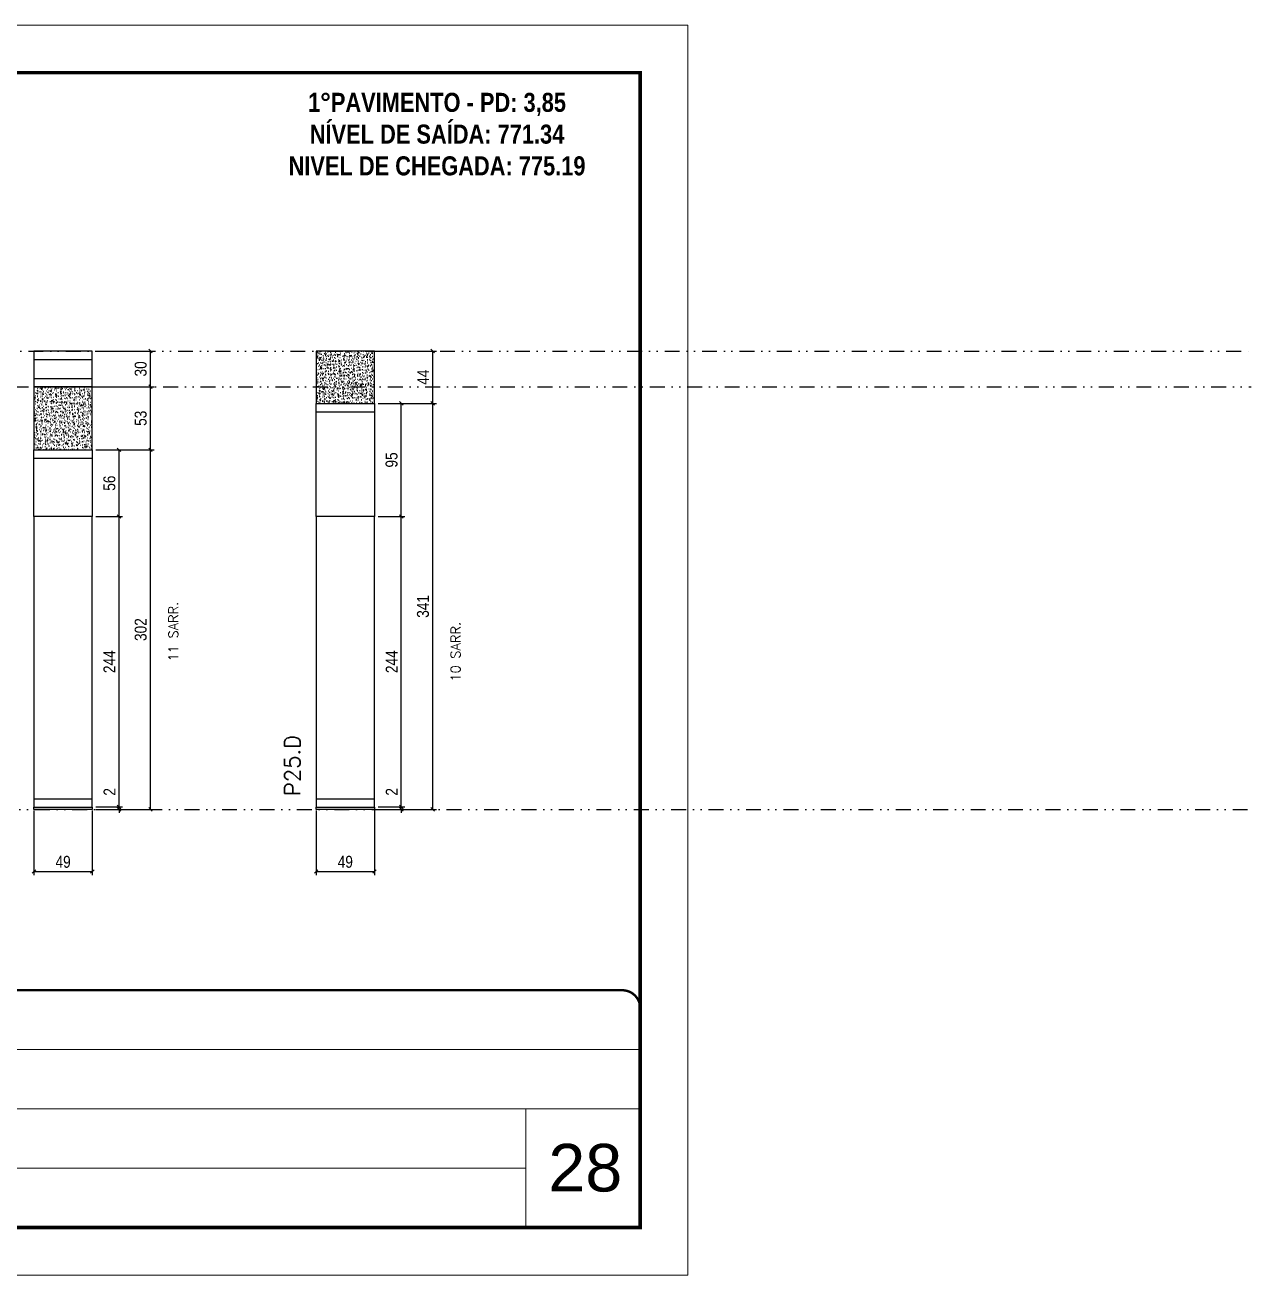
# Model space of a CAD drawing. Extents: x 13770 to 23315, y 867 to 16997.
# Drawn here: x 20083 to 21113, y 8907 to 9957 of the extents above; entities that cross this region are included whole.
import ezdxf

# ---------------------------------------------------------------- set-up
doc = ezdxf.new("R2010")
doc.units = 0
for name, pattern in [('CONTINUO', [0]), ('DASHED', [0.75, 0.5, -0.25]), ('DIVIDE2', [0.625, 0.25, -0.125, 0, -0.125, 0, -0.125])]:
    doc.linetypes.add(name, pattern=pattern)
for name, color, linetype, lineweight in [('CARIMBO', 255, 'Continuous', 9), ('Folhas', 255, 'Continuous', 9), ('SARRAFO DE PRESSAO', 251, 'DASHED', 9), ('Texto Seção', 7, 'Continuous', 15)]:
    doc.layers.add(name, color=color, linetype=linetype, lineweight=lineweight)
for name, color, linetype in [('COTA', 241, 'Continuous'), ('NOMENCLATURA', 7, 'Continuous'), ('Nível', 160, 'Continuous'), ('Painéis', 200, 'Continuous'), ('SARR_2.2x7', 40, 'Continuous')]:
    doc.layers.add(name, color=color, linetype=linetype)
doc.styles.add('ARIAL', font='arial.ttf')
doc.styles.add('COTA TECNICA', font='techl___.ttf', dxfattribs={"height": 10})
doc.styles.add('COTA TECNICA-50', font='techl___.ttf', dxfattribs={"height": 10})
doc.styles.add('REGUA-120', font='ROMANS.shx', dxfattribs={"height": 15})
doc.styles.add('ROMANC', font='techb___.ttf', dxfattribs={"height": 2.5})
doc.styles.add('ROMANS', font='romans.shx')
doc.styles.add('Tecnologia', font='')
doc.styles.get('Tecnologia').set_extended_font_data('Forgotten Futurist')
doc.dimstyles.new('COTA PAINEL-50', dxfattribs={"dimtxt": 10, "dimasz": 3, "dimexe": 3, "dimexo": 3, "dimgap": 3, "dimtad": 1, "dimdec": 1, "dimzin": 12, "dimdsep": 46, "dimtxsty": 'COTA TECNICA-50', "dimblk1": 'OBLIQUE', "dimblk2": 'OBLIQUE', "dimsah": 1, "dimcen": 0.9, "dimclrd": 4, "dimclre": 4, "dimclrt": 240, "dimadec": 1, "dimazin": 3, "dimtfac": 1, "dimtdec": 1, "dimtmove": 0, "dimatfit": 3, "dimfxl": 1, "dimtolj": 1, "dimtzin": 12, "dimarcsym": 0})
doc.dimstyles.new('PAINEL', dxfattribs={"dimtxt": 10, "dimasz": 3, "dimexe": 3, "dimexo": 3, "dimgap": 3, "dimtad": 1, "dimdec": 1, "dimzin": 12, "dimdsep": 46, "dimtxsty": 'COTA TECNICA', "dimblk1": 'OBLIQUE', "dimblk2": 'OBLIQUE', "dimsah": 1, "dimcen": 0.9, "dimclrd": 4, "dimclre": 4, "dimclrt": 240, "dimadec": 1, "dimazin": 3, "dimtfac": 1, "dimtdec": 1, "dimtmove": 0, "dimatfit": 3, "dimfxl": 1, "dimtolj": 1, "dimtzin": 12, "dimarcsym": 0})

# ---------------------------------------------------------------- blocks, each defined once
blk = doc.blocks.new('9999999999')
at = {"color": 30, "linetype": 'CONTINUO'}
for p, q in [((98564.6, 34230.2), (98564.6, 34429.4)), ((98564.6, 34379.6), (99584, 34379.6)), ((98564.6, 34329.8), (99488, 34329.8)), ((99584, 34329.8), (99488, 34329.8)), ((99488, 34329.8), (99488, 34230.2)), ((98564.6, 34280), (99488, 34280))]:
    blk.add_line(p, q, dxfattribs=at)
at = {"color": 30, "linetype": 'CONTINUO', "const_width": 2}
blk.add_lwpolyline([(99584, 34230.2), (99584, 34414.4, 0.414214), (99569, 34429.4), (98229, 34429.4, 0.414214), (98214, 34414.4), (98214, 34245.2, 0.414214), (98229, 34230.2), (99584, 34230.2)], format="xyb", dxfattribs=at)
at = {"layer": 'Folhas'}
blk.add_lwpolyline([(98139, 34190.2), (99624, 34190.2), (99624, 35240.2), (98139, 35240.2)], close=True, dxfattribs=at)
at = {"layer": 'Folhas', "color": 30, "const_width": 3}
blk.add_lwpolyline([(98214, 34230.2), (99584, 34230.2), (99584, 35200.2), (98214, 35200.2)], close=True, dxfattribs=at)
at = {"color": 7, "linetype": 'Continuous', "ltscale": 5, "style": 'ARIAL'}
for s, height, p in [('SCHWARTZ', 15.48, (98837.7, 34393.1)), ('GWT', 15.48, (98837.7, 34343.3)), ('1°PAVIMENTO', 15.483, (98837.7, 34293.5)), ('NOVA SISTEMAS CONSTRUTIVOS', 11.059, (98263.2, 34267.2)), ('PILARES', 15.48, (98837.7, 34243.7))]:
    blk.add_text(s, height=height, dxfattribs=at).set_placement(p)
at = {"layer": 'Folhas', "color": 7, "style": 'Tecnologia', "width": 1.5}
for s, p in [('CLIENTE:', (98573.7, 34397.2)), ('OBRA:', (98573.7, 34347.3)), ('PAVIMENTO:', (98573.7, 34297.5)), ('PROJETO:', (98573.7, 34247.7))]:
    blk.add_text(s, height=14, dxfattribs=at).set_placement(p)
blk = doc.blocks.new('_Oblique')
at = {"color": 0, "linetype": 'ByBlock', "lineweight": -2}
blk.add_line((-0.5, -0.5), (0.5, 0.5), dxfattribs=at)
blk = doc.blocks.new('*D860')
at = {"layer": 'COTA', "color": 4, "lineweight": -2, "transparency": 16777216}
for p, q in [((20090.2, 9297.2), (20090.2, 9243)), ((20139.2, 9297.2), (20139.2, 9243)), ((20090.2, 9246), (20139.2, 9246))]:
    blk.add_line(p, q, dxfattribs=at)
at = {"layer": 'Defpoints', "color": 0, "transparency": 16777216}
for p in [(20090.2, 9300.2), (20139.2, 9300.2), (20139.2, 9246)]:
    blk.add_point(p, dxfattribs=at)
at = {"layer": 'COTA', "color": 4, "lineweight": -2, "transparency": 16777216, "xscale": 3, "yscale": 3, "zscale": 3, "rotation": 180}
blk.add_blockref('_Oblique', (20090.2, 9246), dxfattribs=at)
at = {"layer": 'COTA', "color": 4, "lineweight": -2, "transparency": 16777216, "xscale": 3, "yscale": 3, "zscale": 3}
blk.add_blockref('_Oblique', (20139.2, 9246), dxfattribs=at)
at = {"layer": 'COTA', "color": 240, "transparency": 16777216, "insert": (20114.7, 9254.1), "char_height": 10, "attachment_point": 5, "style": 'COTA TECNICA'}
blk.add_mtext('\\A1;49', dxfattribs=at)
blk = doc.blocks.new('*D861')
at = {"layer": 'COTA', "color": 4, "lineweight": -2, "transparency": 16777216}
for p, q in [((20142.2, 9600.2), (20191.1, 9600.2)), ((20188.1, 9298.2), (20188.1, 9600.2)), ((20142.2, 9298.2), (20191.1, 9298.2))]:
    blk.add_line(p, q, dxfattribs=at)
at = {"layer": 'Defpoints', "color": 0, "transparency": 16777216}
for p in [(20139.2, 9600.2), (20188.1, 9600.2), (20139.2, 9298.2)]:
    blk.add_point(p, dxfattribs=at)
at = {"layer": 'COTA', "color": 4, "lineweight": -2, "transparency": 16777216, "xscale": 3, "yscale": 3, "zscale": 3}
for p, rotation in [((20188.1, 9600.2), 90), ((20188.1, 9298.2), 270)]:
    blk.add_blockref('_Oblique', p, dxfattribs=dict(at, rotation=rotation))
at = {"layer": 'COTA', "color": 240, "transparency": 16777216, "insert": (20179.9, 9449.2), "char_height": 10, "attachment_point": 5, "rotation": 90, "style": 'COTA TECNICA-50'}
blk.add_mtext('\\A1;302', dxfattribs=at)
blk = doc.blocks.new('*D862')
at = {"layer": 'COTA', "color": 4, "lineweight": -2, "transparency": 16777216}
for p, q in [((20161.7, 9300.2), (20161.7, 9319)), ((20142.2, 9300.2), (20164.7, 9300.2)), ((20142.2, 9298.2), (20164.7, 9298.2)), ((20161.7, 9298.2), (20161.7, 9300.2)), ((20161.7, 9298.2), (20161.7, 9295.2))]:
    blk.add_line(p, q, dxfattribs=at)
at = {"layer": 'Defpoints', "color": 0, "transparency": 16777216}
for p in [(20139.2, 9300.2), (20139.2, 9298.2), (20161.7, 9298.2)]:
    blk.add_point(p, dxfattribs=at)
at = {"layer": 'COTA', "color": 4, "lineweight": -2, "transparency": 16777216, "xscale": 3, "yscale": 3, "zscale": 3}
for p, rotation in [((20161.7, 9300.2), 270), ((20161.7, 9298.2), 90)]:
    blk.add_blockref('_Oblique', p, dxfattribs=dict(at, rotation=rotation))
at = {"layer": 'COTA', "color": 240, "transparency": 16777216, "insert": (20153.7, 9312.9), "char_height": 10, "attachment_point": 5, "rotation": 90, "style": 'COTA TECNICA-50'}
blk.add_mtext('\\A1;2', dxfattribs=at)
blk = doc.blocks.new('*D863')
at = {"layer": 'COTA', "color": 4, "lineweight": -2, "transparency": 16777216}
for p, q in [((20142.2, 9653.2), (20191.1, 9653.2)), ((20188.1, 9600.2), (20188.1, 9653.2)), ((20142.2, 9600.2), (20191.1, 9600.2))]:
    blk.add_line(p, q, dxfattribs=at)
at = {"layer": 'Defpoints', "color": 0, "transparency": 16777216}
for p in [(20139.2, 9653.2), (20188.1, 9653.2), (20139.2, 9600.2)]:
    blk.add_point(p, dxfattribs=at)
at = {"layer": 'COTA', "color": 4, "lineweight": -2, "transparency": 16777216, "xscale": 3, "yscale": 3, "zscale": 3}
for p, rotation in [((20188.1, 9653.2), 90), ((20188.1, 9600.2), 270)]:
    blk.add_blockref('_Oblique', p, dxfattribs=dict(at, rotation=rotation))
at = {"layer": 'COTA', "color": 240, "transparency": 16777216, "insert": (20179.9, 9626.7), "char_height": 10, "attachment_point": 5, "rotation": 90, "style": 'COTA TECNICA'}
blk.add_mtext('\\A1;53', dxfattribs=at)
blk = doc.blocks.new('*D876')
at = {"layer": 'COTA', "color": 4, "lineweight": -2, "transparency": 16777216}
for p, q in [((20142.2, 9544.2), (20164.7, 9544.2)), ((20161.7, 9300.2), (20161.7, 9544.2)), ((20142.2, 9300.2), (20164.7, 9300.2))]:
    blk.add_line(p, q, dxfattribs=at)
at = {"layer": 'Defpoints', "color": 0, "transparency": 16777216}
for p in [(20139.2, 9544.2), (20161.7, 9544.2), (20139.2, 9300.2)]:
    blk.add_point(p, dxfattribs=at)
at = {"layer": 'COTA', "color": 4, "lineweight": -2, "transparency": 16777216, "xscale": 3, "yscale": 3, "zscale": 3}
for p, rotation in [((20161.7, 9544.2), 90), ((20161.7, 9300.2), 270)]:
    blk.add_blockref('_Oblique', p, dxfattribs=dict(at, rotation=rotation))
at = {"layer": 'COTA', "color": 240, "transparency": 16777216, "insert": (20153.6, 9422.2), "char_height": 10, "attachment_point": 5, "rotation": 90, "style": 'COTA TECNICA'}
blk.add_mtext('\\A1;244', dxfattribs=at)
blk = doc.blocks.new('*D877')
at = {"layer": 'COTA', "color": 4, "lineweight": -2, "transparency": 16777216}
for p, q in [((20142.2, 9600.2), (20164.7, 9600.2)), ((20161.7, 9544.2), (20161.7, 9600.2)), ((20142.2, 9544.2), (20164.7, 9544.2))]:
    blk.add_line(p, q, dxfattribs=at)
at = {"layer": 'Defpoints', "color": 0, "transparency": 16777216}
for p in [(20139.2, 9600.2), (20161.7, 9600.2), (20139.2, 9544.2)]:
    blk.add_point(p, dxfattribs=at)
at = {"layer": 'COTA', "color": 4, "lineweight": -2, "transparency": 16777216, "xscale": 3, "yscale": 3, "zscale": 3}
for p, rotation in [((20161.7, 9600.2), 90), ((20161.7, 9544.2), 270)]:
    blk.add_blockref('_Oblique', p, dxfattribs=dict(at, rotation=rotation))
at = {"layer": 'COTA', "color": 240, "transparency": 16777216, "insert": (20153.6, 9572.2), "char_height": 10, "attachment_point": 5, "rotation": 90, "style": 'COTA TECNICA'}
blk.add_mtext('\\A1;56', dxfattribs=at)
blk = doc.blocks.new('*D879')
at = {"layer": 'COTA', "color": 4, "lineweight": -2, "transparency": 16777216}
for p, q in [((20142.2, 9683.2), (20191.1, 9683.2)), ((20188.1, 9653.2), (20188.1, 9683.2)), ((20142.2, 9653.2), (20191.1, 9653.2))]:
    blk.add_line(p, q, dxfattribs=at)
at = {"layer": 'Defpoints', "color": 0, "transparency": 16777216}
for p in [(20139.2, 9683.2), (20188.1, 9683.2), (20139.2, 9653.2)]:
    blk.add_point(p, dxfattribs=at)
at = {"layer": 'COTA', "color": 4, "lineweight": -2, "transparency": 16777216, "xscale": 3, "yscale": 3, "zscale": 3}
for p, rotation in [((20188.1, 9683.2), 90), ((20188.1, 9653.2), 270)]:
    blk.add_blockref('_Oblique', p, dxfattribs=dict(at, rotation=rotation))
at = {"layer": 'COTA', "color": 240, "transparency": 16777216, "insert": (20179.9, 9668.2), "char_height": 10, "attachment_point": 5, "rotation": 90, "style": 'COTA TECNICA'}
blk.add_mtext('\\A1;30', dxfattribs=at)
blk = doc.blocks.new('*D864')
at = {"layer": 'COTA', "color": 4, "lineweight": -2, "transparency": 16777216}
for p, q in [((20327.3, 9297.2), (20327.3, 9243)), ((20376.3, 9297.2), (20376.3, 9243)), ((20327.3, 9246), (20376.3, 9246))]:
    blk.add_line(p, q, dxfattribs=at)
at = {"layer": 'Defpoints', "color": 0, "transparency": 16777216}
for p in [(20327.3, 9300.2), (20376.3, 9300.2), (20376.3, 9246)]:
    blk.add_point(p, dxfattribs=at)
at = {"layer": 'COTA', "color": 4, "lineweight": -2, "transparency": 16777216, "xscale": 3, "yscale": 3, "zscale": 3, "rotation": 180}
blk.add_blockref('_Oblique', (20327.3, 9246), dxfattribs=at)
at = {"layer": 'COTA', "color": 4, "lineweight": -2, "transparency": 16777216, "xscale": 3, "yscale": 3, "zscale": 3}
blk.add_blockref('_Oblique', (20376.3, 9246), dxfattribs=at)
at = {"layer": 'COTA', "color": 240, "transparency": 16777216, "insert": (20351.8, 9254.1), "char_height": 10, "attachment_point": 5, "style": 'COTA TECNICA'}
blk.add_mtext('\\A1;49', dxfattribs=at)
blk = doc.blocks.new('*D865')
at = {"layer": 'COTA', "color": 4, "lineweight": -2, "transparency": 16777216}
for p, q in [((20379.3, 9639.2), (20428.3, 9639.2)), ((20425.3, 9298.2), (20425.3, 9639.2)), ((20379.3, 9298.2), (20428.3, 9298.2))]:
    blk.add_line(p, q, dxfattribs=at)
at = {"layer": 'Defpoints', "color": 0, "transparency": 16777216}
for p in [(20376.3, 9639.2), (20425.3, 9639.2), (20376.3, 9298.2)]:
    blk.add_point(p, dxfattribs=at)
at = {"layer": 'COTA', "color": 4, "lineweight": -2, "transparency": 16777216, "xscale": 3, "yscale": 3, "zscale": 3}
for p, rotation in [((20425.3, 9639.2), 90), ((20425.3, 9298.2), 270)]:
    blk.add_blockref('_Oblique', p, dxfattribs=dict(at, rotation=rotation))
at = {"layer": 'COTA', "color": 240, "transparency": 16777216, "insert": (20417.1, 9468.7), "char_height": 10, "attachment_point": 5, "rotation": 90, "style": 'COTA TECNICA-50'}
blk.add_mtext('\\A1;341', dxfattribs=at)
blk = doc.blocks.new('*D866')
at = {"layer": 'COTA', "color": 4, "lineweight": -2, "transparency": 16777216}
for p, q in [((20398.8, 9300.2), (20398.8, 9319)), ((20379.3, 9300.2), (20401.8, 9300.2)), ((20379.3, 9298.2), (20401.8, 9298.2)), ((20398.8, 9298.2), (20398.8, 9300.2)), ((20398.8, 9298.2), (20398.8, 9295.2))]:
    blk.add_line(p, q, dxfattribs=at)
at = {"layer": 'Defpoints', "color": 0, "transparency": 16777216}
for p in [(20376.3, 9300.2), (20376.3, 9298.2), (20398.8, 9298.2)]:
    blk.add_point(p, dxfattribs=at)
at = {"layer": 'COTA', "color": 4, "lineweight": -2, "transparency": 16777216, "xscale": 3, "yscale": 3, "zscale": 3}
for p, rotation in [((20398.8, 9300.2), 270), ((20398.8, 9298.2), 90)]:
    blk.add_blockref('_Oblique', p, dxfattribs=dict(at, rotation=rotation))
at = {"layer": 'COTA', "color": 240, "transparency": 16777216, "insert": (20390.8, 9312.9), "char_height": 10, "attachment_point": 5, "rotation": 90, "style": 'COTA TECNICA-50'}
blk.add_mtext('\\A1;2', dxfattribs=at)
blk = doc.blocks.new('*D867')
at = {"layer": 'COTA', "color": 4, "lineweight": -2, "transparency": 16777216}
for p, q in [((20379.3, 9683.2), (20428.3, 9683.2)), ((20425.3, 9639.2), (20425.3, 9683.2)), ((20379.3, 9639.2), (20428.3, 9639.2))]:
    blk.add_line(p, q, dxfattribs=at)
at = {"layer": 'Defpoints', "color": 0, "transparency": 16777216}
for p in [(20376.3, 9683.2), (20425.3, 9683.2), (20376.3, 9639.2)]:
    blk.add_point(p, dxfattribs=at)
at = {"layer": 'COTA', "color": 4, "lineweight": -2, "transparency": 16777216, "xscale": 3, "yscale": 3, "zscale": 3}
for p, rotation in [((20425.3, 9683.2), 90), ((20425.3, 9639.2), 270)]:
    blk.add_blockref('_Oblique', p, dxfattribs=dict(at, rotation=rotation))
at = {"layer": 'COTA', "color": 240, "transparency": 16777216, "insert": (20417.2, 9661.2), "char_height": 10, "attachment_point": 5, "rotation": 90, "style": 'COTA TECNICA'}
blk.add_mtext('\\A1;44', dxfattribs=at)
blk = doc.blocks.new('*D880')
at = {"layer": 'COTA', "color": 4, "lineweight": -2, "transparency": 16777216}
for p, q in [((20379.3, 9544.2), (20401.8, 9544.2)), ((20398.8, 9300.2), (20398.8, 9544.2)), ((20379.3, 9300.2), (20401.8, 9300.2))]:
    blk.add_line(p, q, dxfattribs=at)
at = {"layer": 'Defpoints', "color": 0, "transparency": 16777216}
for p in [(20376.3, 9544.2), (20398.8, 9544.2), (20376.3, 9300.2)]:
    blk.add_point(p, dxfattribs=at)
at = {"layer": 'COTA', "color": 4, "lineweight": -2, "transparency": 16777216, "xscale": 3, "yscale": 3, "zscale": 3}
for p, rotation in [((20398.8, 9544.2), 90), ((20398.8, 9300.2), 270)]:
    blk.add_blockref('_Oblique', p, dxfattribs=dict(at, rotation=rotation))
at = {"layer": 'COTA', "color": 240, "transparency": 16777216, "insert": (20390.8, 9422.2), "char_height": 10, "attachment_point": 5, "rotation": 90, "style": 'COTA TECNICA'}
blk.add_mtext('\\A1;244', dxfattribs=at)
blk = doc.blocks.new('*D881')
at = {"layer": 'COTA', "color": 4, "lineweight": -2, "transparency": 16777216}
for p, q in [((20379.3, 9639.2), (20401.8, 9639.2)), ((20398.8, 9544.2), (20398.8, 9639.2)), ((20379.3, 9544.2), (20401.8, 9544.2))]:
    blk.add_line(p, q, dxfattribs=at)
at = {"layer": 'Defpoints', "color": 0, "transparency": 16777216}
for p in [(20376.3, 9639.2), (20398.8, 9639.2), (20376.3, 9544.2)]:
    blk.add_point(p, dxfattribs=at)
at = {"layer": 'COTA', "color": 4, "lineweight": -2, "transparency": 16777216, "xscale": 3, "yscale": 3, "zscale": 3}
for p, rotation in [((20398.8, 9639.2), 90), ((20398.8, 9544.2), 270)]:
    blk.add_blockref('_Oblique', p, dxfattribs=dict(at, rotation=rotation))
at = {"layer": 'COTA', "color": 240, "transparency": 16777216, "insert": (20390.7, 9591.7), "char_height": 10, "attachment_point": 5, "rotation": 90, "style": 'COTA TECNICA'}
blk.add_mtext('\\A1;95', dxfattribs=at)

msp = doc.modelspace()

# ---------------------------------------------------------------- hatches: boundary and pattern name
at = {"layer": 'COTA'}
h = msp.add_hatch(dxfattribs=at)
h.set_pattern_fill('AR-CONC', color=256, scale=0.03)
h.set_pattern_definition([(50, (874.209, -5742.8755), (5.4655401, -0.4781726), [0.5715, -6.2865]), (355, (874.209, -5742.8755), (-1.0573026, 5.7317054), [0.4572, -5.0292175]), (100.451445, (874.6645, -5742.9154), (4.4082374, 5.2535326), [0.4857003, -5.3427073]), (46.1842, (874.209, -5741.3515), (8.1323712, -1.2612698), [0.85725, -9.42975]), (96.635558, (874.887, -5741.457), (7.122124, 7.4227837), [0.7285507, -8.0140682]), (351.18415, (874.209, -5741.3515), (7.122124, 7.4227837), [0.685799, -7.543792]), (21, (874.971, -5741.7325), (4.5484317, -3.06795595), [0.5715, -6.2865]), (326, (874.971, -5741.7325), (1.8540609, 5.525639), [0.4572, -5.0292]), (71.451445, (875.35, -5741.988), (6.4024926, 2.4576831), [0.4857003, -5.3426981]), (37.5, (874.209, -5742.8755), (0.0926581, 2.53665117), [0, -4.96824, 0, -5.1054, 0, -5.04825]), (7.5, (874.209, -5742.8755), (2.00458988, 3.00541724), [0, -2.91084, 0, -4.85394, 0, -1.92405]), (327.5, (872.5097, -5742.8755), (4.06771786, -0.17186232), [0, -1.905, 0, -5.9436, 0, -7.8867]), (317.5, (871.7477, -5742.8755), (4.44387544, 0.76279473), [0, -2.4765, 0, -3.94716, 0, -5.6007])])
h.paths.add_polyline_path([(20376.31, 9639.15), (20376.31, 9683.15), (20327.31, 9683.15), (20327.31, 9639.15)])
h = msp.add_hatch(dxfattribs=at)
h.set_pattern_fill('AR-CONC', color=256, scale=0.03)
h.set_pattern_definition([(50, (637.047, -5742.8755), (5.4655401, -0.4781726), [0.5715, -6.2865]), (355, (637.047, -5742.8755), (-1.0573026, 5.7317054), [0.4572, -5.0292175]), (100.451445, (637.5025, -5742.9154), (4.4082374, 5.2535326), [0.4857003, -5.3427073]), (46.1842, (637.047, -5741.3515), (8.1323712, -1.2612698), [0.85725, -9.42975]), (96.635558, (637.725, -5741.457), (7.122124, 7.4227837), [0.7285507, -8.0140682]), (351.18415, (637.047, -5741.3515), (7.122124, 7.4227837), [0.685799, -7.543792]), (21, (637.809, -5741.7325), (4.5484317, -3.06795595), [0.5715, -6.2865]), (326, (637.809, -5741.7325), (1.8540609, 5.525639), [0.4572, -5.0292]), (71.451445, (638.188, -5741.988), (6.4024926, 2.4576831), [0.4857003, -5.3426981]), (37.5, (637.047, -5742.8755), (0.0926581, 2.53665117), [0, -4.96824, 0, -5.1054, 0, -5.04825]), (7.5, (637.047, -5742.8755), (2.00458988, 3.00541724), [0, -2.91084, 0, -4.85394, 0, -1.92405]), (327.5, (635.3477, -5742.8755), (4.06771786, -0.17186232), [0, -1.905, 0, -5.9436, 0, -7.8867]), (317.5, (634.5857, -5742.8755), (4.44387544, 0.76279473), [0, -2.4765, 0, -3.94716, 0, -5.6007])])
h.paths.add_polyline_path([(20139.15, 9600.15), (20139.15, 9653.15), (20090.15, 9653.15), (20090.15, 9600.15)])

# ---------------------------------------------------------------- linework, layer by layer
for points in [[(20327.31, 9639.15), (20376.31, 9639.15), (20376.31, 9683.15), (20327.31, 9683.15)], [(20090.15, 9600.15), (20139.15, 9600.15), (20139.15, 9653.15), (20090.15, 9653.15)]]:
    msp.add_lwpolyline(points, close=True, dxfattribs=at)
at = {"layer": 'Nível', "color": 4, "linetype": 'DIVIDE2', "ltscale": 50}
for p, q in [((17569.5, 9683.15), (21112.79, 9683.15)), ((15984.5, 9653.15), (21112.79, 9653.15)), ((13769.54, 9298.15), (21112.79, 9298.15))]:
    msp.add_line(p, q, dxfattribs=at)
at = {"layer": 'Painéis'}
for points in [[(20090.15, 9653.15), (20139.15, 9653.15), (20139.15, 9683.15), (20090.15, 9683.15)], [(20327.31, 9639.15), (20376.31, 9639.15), (20376.31, 9544.15), (20327.31, 9544.15)], [(20090.15, 9600.15), (20139.15, 9600.15), (20139.15, 9544.15), (20090.15, 9544.15)], [(20090.15, 9300.15), (20139.15, 9300.15), (20139.15, 9544.15), (20090.15, 9544.15)], [(20327.31, 9300.15), (20376.31, 9300.15), (20376.31, 9544.15), (20327.31, 9544.15)], [(20090.15, 9300.15), (20139.15, 9300.15), (20139.15, 9298.15), (20090.15, 9298.15)], [(20327.31, 9300.15), (20376.31, 9300.15), (20376.31, 9298.15), (20327.31, 9298.15)]]:
    msp.add_lwpolyline(points, close=True, dxfattribs=at)
at = {"layer": 'SARR_2.2x7', "linetype": 'ByBlock'}
for p, q in [((20090.15, 9676.15), (20139.15, 9676.15)), ((20090.15, 9660.15), (20139.15, 9660.15)), ((20327.31, 9632.15), (20376.31, 9632.15)), ((20090.15, 9593.15), (20139.15, 9593.15)), ((20090.15, 9307.15), (20139.15, 9307.15)), ((20327.31, 9307.15), (20376.31, 9307.15))]:
    msp.add_line(p, q, dxfattribs=at)

# ---------------------------------------------------------------- block references
at = {"layer": 'SARRAFO DE PRESSAO', "color": 6, "linetype": 'ByBlock'}
msp.add_blockref('9999999999', (-78984.48, -25283.14), dxfattribs=at)

# ---------------------------------------------------------------- texts
at = {"layer": 'CARIMBO', "style": 'ARIAL'}
msp.add_text('28', height=40, dxfattribs=at).set_placement((20522.36, 8977.21))
at = {"layer": 'NOMENCLATURA', "color": 2, "insert": (20428.88, 9900.1), "char_height": 16, "attachment_point": 2, "style": 'ROMANC'}
msp.add_mtext_dynamic_manual_height_columns('1°PAVIMENTO - PD: 3,85\\PNÍVEL DE SAÍDA: 771.34\\PNIVEL DE CHEGADA: 775.19', width=376.0554, gutter_width=1, heights=[0], dxfattribs=at)
at = {"layer": 'Texto Seção', "linetype": 'Continuous', "style": 'ROMANS'}
for s, p in [('11 SARR.', (20211.3, 9422.53)), ('10 SARR.', (20448.46, 9405.57))]:
    msp.add_text(s, height=8, rotation=90, dxfattribs=at).set_placement(p)
at = {"layer": 'Texto Seção', "insert": (20313.84, 9309.4), "char_height": 13, "width": 285.3299, "attachment_point": 7, "rotation": 90, "style": 'REGUA-120'}
msp.add_mtext('P25.D', dxfattribs=at)

# ---------------------------------------------------------------- dimensions: what is measured, and where the dimension line sits
at = {"layer": 'COTA'}
for base, p1, p2, dimstyle, picture, middle in [((20188.13, 9683.15), (20139.15, 9653.15), (20139.15, 9683.15), 'PAINEL', '*D879', (20179.91, 9668.15)), ((20425.3, 9683.15), (20376.31, 9639.15), (20376.31, 9683.15), 'PAINEL', '*D867', (20417.22, 9661.15)), ((20188.13, 9653.15), (20139.15, 9600.15), (20139.15, 9653.15), 'PAINEL', '*D863', (20179.91, 9626.65)), ((20425.3, 9639.15), (20376.31, 9298.15), (20376.31, 9639.15), 'COTA PAINEL-50', '*D865', (20417.08, 9468.65)), ((20188.13, 9600.15), (20139.15, 9298.15), (20139.15, 9600.15), 'COTA PAINEL-50', '*D861', (20179.91, 9449.15)), ((20161.68, 9544.15), (20139.15, 9300.15), (20139.15, 9544.15), 'PAINEL', '*D876', (20153.6, 9422.15)), ((20398.84, 9544.15), (20376.31, 9300.15), (20376.31, 9544.15), 'PAINEL', '*D880', (20390.77, 9422.15))]:
    dim = msp.add_linear_dim(base=base, p1=p1, p2=p2, angle=90, dimstyle=dimstyle, dxfattribs=at)
    dim.commit()
    dim.dimension.update_dxf_attribs({"geometry": picture, "text_midpoint": middle})
for base, p1, p2, picture, middle in [((20398.84, 9639.15), (20376.31, 9544.15), (20376.31, 9639.15), '*D881', (20390.7, 9591.65)), ((20161.68, 9600.15), (20139.15, 9544.15), (20139.15, 9600.15), '*D877', (20153.57, 9572.15))]:
    dim = msp.add_linear_dim(base=base, p1=p1, p2=p2, angle=90, dimstyle='PAINEL', override={"dimtmove": 1}, dxfattribs=at)
    dim.commit()
    dim.dimension.update_dxf_attribs({"geometry": picture, "text_midpoint": middle})
for base, p1, p2, picture, middle in [((20161.68, 9298.15), (20139.15, 9300.15), (20139.15, 9298.15), '*D862', (20161.68, 9312.9)), ((20398.84, 9298.15), (20376.31, 9300.15), (20376.31, 9298.15), '*D866', (20398.84, 9312.9))]:
    dim = msp.add_linear_dim(base=base, p1=p1, p2=p2, angle=90, dimstyle='COTA PAINEL-50', dxfattribs=at)
    dim.commit()
    dim.dimension.update_dxf_attribs({"geometry": picture, "text_midpoint": middle, "dimtype": 160})
for base, p1, p2, picture, middle in [((20139.15, 9245.98), (20090.15, 9300.15), (20139.15, 9300.15), '*D860', (20114.65, 9254.08)), ((20376.31, 9245.98), (20327.31, 9300.15), (20376.31, 9300.15), '*D864', (20351.81, 9254.08))]:
    dim = msp.add_linear_dim(base=base, p1=p1, p2=p2, dimstyle='PAINEL', override={"dimarcsym": 2}, dxfattribs=at)
    dim.commit()
    dim.dimension.update_dxf_attribs({"geometry": picture, "text_midpoint": middle})

doc.saveas('drawing.dxf')
